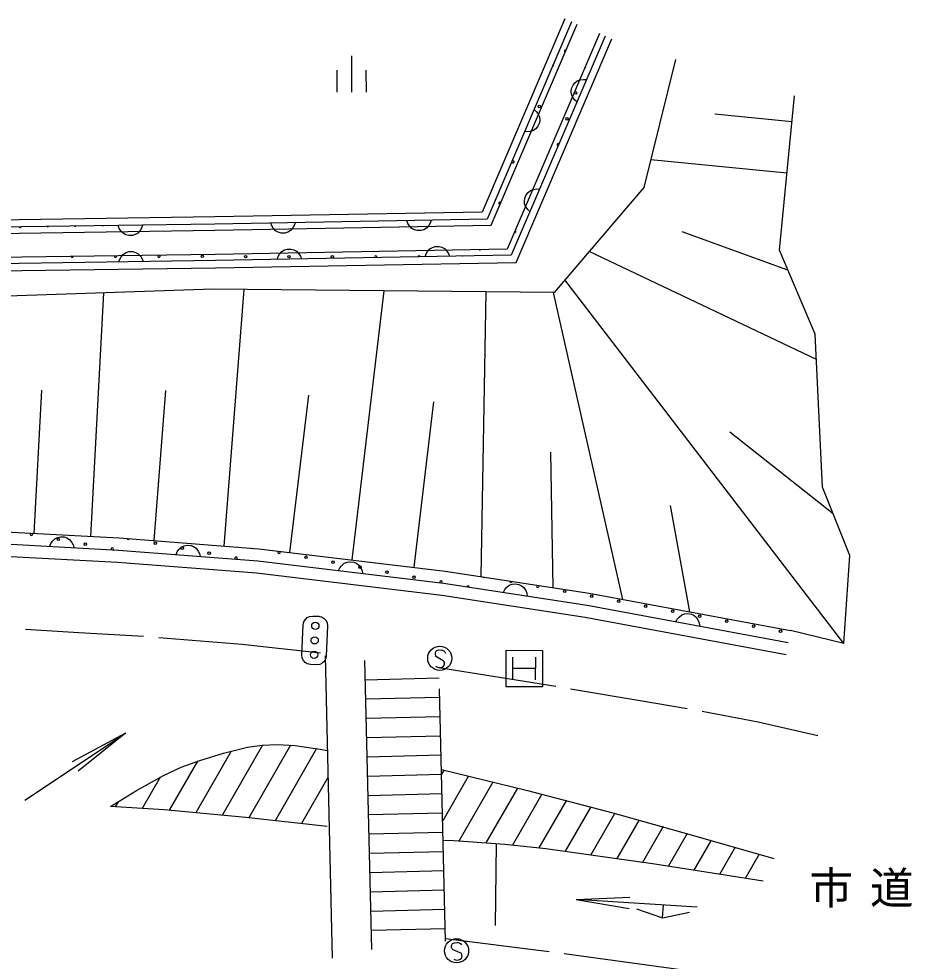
# Model space of a CAD drawing. Units: millimetres, scale not verified. Extents: x 40000 to 680000, y 20000 to 380000.
# Drawn here: x 159779 to 196626, y 277676 to 316561 of the extents above; entities that cross this region are included whole.
import ezdxf

# ---------------------------------------------------------------- set-up
doc = ezdxf.new("R2010")
doc.units = ezdxf.units.MM
doc.header["$LTSCALE"] = 1000
doc.layers.add('M-BGD', color=7, linetype='Continuous', lineweight=25)
doc.layers.add('M-STR-STRC', color=7, linetype='Continuous', lineweight=25)
doc.styles.add('ＭＳ ゴシック', font='')
doc.styles.get('ＭＳ ゴシック').set_extended_font_data('MS Gothic')

msp = doc.modelspace()

# ---------------------------------------------------------------- linework, layer by layer
at = {"layer": 'M-BGD'}
for p, q in [((182301, 316561), (178895, 308587)), ((182577, 316443), (179095, 308290)), ((179261, 308043), (182807, 316344)), ((183727, 315952), (179926, 307055)), ((183957, 315853), (180093, 306808)), ((180292, 306512), (184233, 315736)), ((173497, 315036), (173500, 313536)), ((186863, 314890), (185560, 309604)), ((172898, 314439), (172900, 313539)), ((174098, 314441), (174100, 313541)), ((182576, 313685), (182637, 313827)), ((182637, 313827), (182715, 313922)), ((182715, 313922), (182814, 313999)), ((182814, 313999), (182953, 314046)), ((182953, 314046), (183067, 314063)), ((183067, 314063), (183187, 314052)), ((182562, 313563), (182576, 313685)), ((182574, 313438), (182562, 313563)), ((182638, 313308), (182574, 313438)), ((182704, 313214), (182638, 313308)), ((182794, 313132), (182704, 313214)), ((191148, 307017), (191773, 313378)), ((181032, 312826), (181122, 312744)), ((181122, 312744), (181189, 312651)), ((181189, 312651), (181252, 312520)), ((181250, 312274), (181189, 312131)), ((181264, 312396), (181250, 312274)), ((181252, 312520), (181264, 312396)), ((191669, 312318), (188482, 312631)), ((180760, 311896), (180640, 311907)), ((180873, 311913), (180760, 311896)), ((181013, 311959), (180873, 311913)), ((181111, 312037), (181013, 311959)), ((181189, 312131), (181111, 312037)), ((191461, 310197), (185842, 310749)), ((180882, 309477), (181021, 309523)), ((181021, 309523), (181135, 309540)), ((181135, 309540), (181255, 309529)), ((185560, 309604), (181854, 305273)), ((180630, 309040), (180644, 309162)), ((180644, 309162), (180705, 309305)), ((180705, 309305), (180783, 309399)), ((180783, 309399), (180882, 309477)), ((180642, 308916), (180630, 309040)), ((180706, 308785), (180642, 308916)), ((180772, 308692), (180706, 308785)), ((167857, 308389), (146973, 308084)), ((178895, 308587), (167857, 308389)), ((180862, 308610), (180772, 308692)), ((167862, 308089), (146981, 307784)), ((163921, 307916), (163881, 308031)), ((164881, 308045), (164843, 307930)), ((179095, 308290), (167862, 308089)), ((167866, 307839), (179261, 308043)), ((170210, 308016), (170170, 308130)), ((170271, 307919), (170210, 308016)), ((171132, 308032), (171074, 307934)), ((171170, 308148), (171132, 308032)), ((175826, 308117), (175787, 308231)), ((175888, 308020), (175826, 308117)), ((175987, 307912), (175888, 308020)), ((176690, 308035), (176597, 307923)), ((176748, 308133), (176690, 308035)), ((176786, 308249), (176748, 308133)), ((146986, 307534), (167866, 307839)), ((163982, 307819), (163921, 307916)), ((164081, 307711), (163982, 307819)), ((164192, 307653), (164081, 307711)), ((164310, 307619), (164192, 307653)), ((164465, 307621), (164310, 307619)), ((164582, 307658), (164465, 307621)), ((164691, 307720), (164582, 307658)), ((164784, 307831), (164691, 307720)), ((164843, 307930), (164784, 307831)), ((170371, 307811), (170271, 307919)), ((170482, 307753), (170371, 307811)), ((170600, 307720), (170482, 307753)), ((170755, 307723), (170600, 307720)), ((170872, 307760), (170755, 307723)), ((170981, 307822), (170872, 307760)), ((171074, 307934), (170981, 307822)), ((176098, 307854), (175987, 307912)), ((176216, 307821), (176098, 307854)), ((176371, 307824), (176216, 307821)), ((176488, 307861), (176371, 307824)), ((176597, 307923), (176488, 307861)), ((191502, 306186), (187141, 307767)), ((167880, 306839), (147010, 306534)), ((164003, 306745), (164096, 306856)), ((164096, 306856), (164205, 306918)), ((164205, 306918), (164322, 306954)), ((164322, 306954), (164477, 306957)), ((164477, 306957), (164595, 306923)), ((164595, 306923), (164706, 306865)), ((164706, 306865), (164805, 306756)), ((179926, 307055), (167880, 306839)), ((180093, 306808), (167884, 306589)), ((170474, 306750), (170532, 306849)), ((170532, 306849), (170625, 306961)), ((170625, 306961), (170734, 307023)), ((170734, 307023), (170851, 307060)), ((170851, 307060), (171006, 307062)), ((171006, 307062), (171124, 307030)), ((171124, 307030), (171235, 306972)), ((171235, 306972), (171334, 306863)), ((171334, 306863), (171396, 306767)), ((176540, 306744), (176578, 306860)), ((176578, 306860), (176637, 306958)), ((176637, 306958), (176730, 307070)), ((176730, 307070), (176839, 307132)), ((176839, 307132), (176955, 307169)), ((176955, 307169), (177110, 307172)), ((177110, 307172), (177228, 307139)), ((177228, 307139), (177340, 307081)), ((177340, 307081), (177439, 306973)), ((177439, 306973), (177501, 306876)), ((177501, 306876), (177540, 306762)), ((192675, 302500), (183301, 306964)), ((192626, 303553), (191148, 307017)), ((167884, 306589), (147016, 306284)), ((163906, 306531), (163944, 306646)), ((163944, 306646), (164003, 306745)), ((164805, 306756), (164866, 306660)), ((164866, 306660), (164906, 306545)), ((167889, 306289), (180292, 306512)), ((170436, 306635), (170474, 306750)), ((171396, 306767), (171436, 306653)), ((148095, 306000), (167889, 306289)), ((193807, 290791), (182304, 305798)), ((167790, 305401), (147417, 304707)), ((162748, 295203), (163290, 305248)), ((181854, 305273), (167790, 305401)), ((168242, 294803), (169069, 305389)), ((173523, 294233), (174845, 305337)), ((178849, 293547), (179056, 305298)), ((184690, 292602), (181837, 305273)), ((192922, 297235), (192626, 303553)), ((160405, 295330), (160724, 301233)), ((165360, 295028), (165844, 301219)), ((170963, 294538), (171736, 301031)), ((176083, 293928), (176896, 300759)), ((193363, 296136), (189101, 299512)), ((181821, 293088), (181718, 298676)), ((194053, 294419), (192922, 297235)), ((187457, 292089), (186657, 296484)), ((159234, 295393), (163919, 295140)), ((161262, 295106), (161375, 295160)), ((161375, 295160), (161495, 295188)), ((161495, 295188), (161649, 295180)), ((161649, 295180), (161765, 295139)), ((161765, 295139), (161871, 295073)), ((163919, 295140), (169683, 294690)), ((159212, 294893), (163887, 294641)), ((161050, 294794), (161096, 294907)), ((161096, 294907), (161161, 295001)), ((161161, 295001), (161262, 295106)), ((161871, 295073), (161963, 294958)), ((161963, 294958), (162017, 294857)), ((162017, 294857), (162049, 294740)), ((166378, 294660), (166481, 294762)), ((166481, 294762), (166596, 294813)), ((166596, 294813), (166716, 294839)), ((166716, 294839), (166870, 294827)), ((166870, 294827), (166985, 294783)), ((166985, 294783), (167090, 294715)), ((159191, 294394), (163854, 294142)), ((163887, 294641), (169634, 294192)), ((166262, 294456), (166311, 294567)), ((166311, 294567), (166378, 294660)), ((167090, 294715), (167178, 294597)), ((167178, 294597), (167230, 294495)), ((167230, 294495), (167259, 294378)), ((169683, 294690), (177363, 293776)), ((193807, 290791), (194053, 294419)), ((163854, 294142), (169585, 293695)), ((169634, 294192), (177296, 293281)), ((173022, 293905), (173093, 293995)), ((173093, 293995), (173200, 294093)), ((173200, 294093), (173316, 294139)), ((173316, 294139), (173437, 294160)), ((173437, 294160), (173591, 294142)), ((173591, 294142), (173704, 294093)), ((173704, 294093), (173806, 294021)), ((173806, 294021), (173890, 293900)), ((169585, 293695), (177228, 292785)), ((172968, 293796), (173022, 293905)), ((173890, 293900), (173938, 293796)), ((173938, 293796), (173961, 293677)), ((177363, 293776), (183306, 292858)), ((177296, 293281), (183223, 292365)), ((180007, 293188), (180125, 293231)), ((180125, 293231), (180246, 293247)), ((180246, 293247), (180399, 293224)), ((180399, 293224), (180510, 293171)), ((179765, 292899), (179822, 293007)), ((179822, 293007), (179896, 293094)), ((179896, 293094), (180007, 293188)), ((180510, 293171), (180610, 293095)), ((180610, 293095), (180689, 292972)), ((180689, 292972), (180734, 292866)), ((180734, 292866), (180753, 292747)), ((183306, 292858), (191608, 291319)), ((177228, 292785), (183139, 291872)), ((183223, 292365), (191517, 290828)), ((171510, 291561), (171535, 291685)), ((171535, 291685), (171584, 291768)), ((171584, 291768), (171673, 291854)), ((171673, 291854), (171765, 291900)), ((171765, 291900), (171901, 291919)), ((171901, 291919), (172151, 291908)), ((172151, 291908), (172284, 291877)), ((172284, 291877), (172372, 291823)), ((172372, 291823), (172453, 291734)), ((172453, 291734), (172499, 291637)), ((172499, 291637), (172509, 291516)), ((183139, 291872), (191426, 290336)), ((186878, 291688), (186939, 291793)), ((186939, 291793), (187015, 291878)), ((187015, 291878), (187129, 291969)), ((187129, 291969), (187248, 292008)), ((187248, 292008), (187370, 292021)), ((187370, 292021), (187522, 291993)), ((187522, 291993), (187631, 291937)), ((187631, 291937), (187729, 291858)), ((187729, 291858), (187804, 291732)), ((187804, 291732), (187846, 291625)), ((162248, 291224), (160059, 291357)), ((171454, 290312), (171510, 291561)), ((172509, 291516), (172453, 290267)), ((187846, 291625), (187862, 291505)), ((193807, 290791), (191608, 291319)), ((164920, 291075), (162248, 291224)), ((168986, 290738), (165547, 291021)), ((172223, 290383), (168986, 290738)), ((176982, 290450), (177018, 290495)), ((177018, 290495), (177095, 290517)), ((177095, 290517), (177210, 290516)), ((177210, 290516), (177260, 290508)), ((177260, 290508), (177308, 290485)), ((177308, 290485), (177347, 290447)), ((179875, 289003), (179880, 290503)), ((179880, 290503), (181380, 290498)), ((181380, 290498), (181375, 288998)), ((171468, 290186), (171454, 290312)), ((171514, 290089), (171468, 290186)), ((171590, 290006), (171514, 290089)), ((172427, 290143), (172383, 290055)), ((172453, 290267), (172427, 290143)), ((176959, 290343), (176964, 290403)), ((176978, 290280), (176959, 290343)), ((176964, 290403), (176982, 290450)), ((177008, 290235), (176978, 290280)), ((177279, 290075), (177008, 290235)), ((177347, 290447), (177382, 290390)), ((180158, 289283), (180160, 290221)), ((181095, 289280), (181098, 290218)), ((171678, 289952), (171590, 290006)), ((171812, 289921), (171678, 289952)), ((172062, 289910), (171812, 289921)), ((172197, 289923), (172062, 289910)), ((172290, 289974), (172197, 289923)), ((172383, 290055), (172290, 289974)), ((176985, 289853), (177012, 289823)), ((177012, 289823), (177049, 289805)), ((177049, 289805), (177102, 289794)), ((177102, 289794), (177179, 289794)), ((181929, 289011), (177106, 289777)), ((177179, 289794), (177244, 289811)), ((177244, 289811), (177300, 289848)), ((177314, 290048), (177279, 290075)), ((177300, 289848), (177333, 289902)), ((177333, 289997), (177314, 290048)), ((177336, 289960), (177333, 289997)), ((177333, 289902), (177336, 289960)), ((181096, 289749), (180159, 289752)), ((181375, 288998), (179875, 289003)), ((185326, 288435), (182540, 288902)), ((187351, 288085), (185326, 288435)), ((190275, 287543), (187971, 287974)), ((192741, 286978), (190275, 287543)), ((177381, 278615), (181649, 278074)), ((177669, 278405), (177743, 278437)), ((177743, 278437), (177857, 278451)), ((177857, 278451), (177907, 278450)), ((177907, 278450), (177957, 278433)), ((177957, 278433), (178002, 278401)), ((177628, 278307), (177639, 278356)), ((177630, 278246), (177628, 278307)), ((177658, 278187), (177630, 278246)), ((177639, 278356), (177669, 278405)), ((177693, 278146), (177658, 278187)), ((177983, 278023), (177693, 278146)), ((178002, 278401), (178043, 278348)), ((177721, 277764), (177752, 277738)), ((177752, 277738), (177791, 277725)), ((177791, 277725), (177845, 277721)), ((177845, 277721), (177922, 277731)), ((177922, 277731), (177984, 277756)), ((178021, 278001), (177983, 278023)), ((177984, 277756), (178034, 277801)), ((178047, 277953), (178021, 278001)), ((178034, 277801), (178059, 277859)), ((178055, 277916), (178047, 277953)), ((178059, 277859), (178055, 277916)), ((182267, 277989), (187082, 277326))]:
    msp.add_line(p, q, dxfattribs=at)
for centre, radius in [((182750, 313507), 49.8), ((181248, 312944), 49.8), ((182389, 312435), 49.8), ((167345, 306758), 49.8), ((169133, 306752), 49.8), ((170922, 306747), 49.8), ((172711, 306741), 49.8), ((161408, 295089), 49.8), ((162521, 294883), 49.8), ((165405, 294924), 49.8), ((166517, 294718), 49.8), ((167630, 294512), 49.8), ((171626, 294346), 49.8), ((172739, 294140), 49.8), ((173851, 293934), 49.8), ((174964, 293728), 49.8), ((176076, 293521), 49.8), ((182297, 292943), 49.8), ((183410, 292737), 49.8), ((184522, 292531), 49.8), ((185635, 292325), 49.8), ((186747, 292119), 49.8), ((172008, 291513), 150), ((187860, 291913), 49.8), ((188972, 291706), 49.8), ((190084, 291500), 49.8), ((191197, 291294), 49.8), ((171981, 290914), 150), ((177142, 290174), 498), ((171955, 290315), 150), ((177835, 278103), 498)]:
    msp.add_circle(centre, radius, dxfattribs=at)
for centre, start, end in [((182335, 315229), 72.1054, 241.6323), ((181781, 314652), 282.4681, 31.2693), ((183112, 314579), 279.0813, 34.6573), ((182028, 311362), 55.9238, 257.8133), ((180161, 310660), 162.7193, 151.0181), ((179628, 308952), 43.7087, 270.0289), ((159844, 308003), 220.1785, 321.4929), ((160975, 308025), 228.8319, 312.8396), ((162106, 308047), 239.292, 302.3795), ((163237, 308069), 254.8607, 286.8108), ((180228, 307790), 260.5178, 53.2208), ((165556, 306764), 125.327, 56.3448), ((178794, 307079), 245.1604, 296.8969), ((161978, 306775), 207.8123, 333.8595), ((163767, 306769), 170.1576, 11.5143), ((174500, 306735), 327.0797, 214.9784), ((176289, 306730), 12.6616, 169.3965), ((178078, 306724), 75.1263, 106.9318), ((160296, 295296), 123.4254, 50.3981), ((164293, 295130), 198.0796, 332.9919), ((163633, 294677), 330.4263, 203.3968), ((169401, 294758), 243.856, 287.2156), ((170514, 294552), 122.1451, 44.2828), ((168742, 294305), 295.3145, 235.7579), ((177189, 293315), 327.5577, 198.8698), ((178960, 293562), 211.478, 310.9604), ((180073, 293356), 169.1397, 353.2987), ((181185, 293150), 125.2625, 37.1759), ((178301, 293109), 10.317, 152.1217)]:
    msp.add_arc(centre, 49.8, start, end, dxfattribs=at)
at = {"layer": 'M-STR-STRC'}
for p, q in [((172409, 290279), (172705, 277800)), ((174338, 278153), (174044, 290088)), ((174064, 289292), (177121, 289368)), ((174084, 288497), (177141, 288572)), ((177383, 278498), (177133, 288909)), ((174103, 287701), (177161, 287776)), ((160021, 284317), (164181, 287090)), ((164181, 287090), (161973, 285895)), ((164181, 287090), (162228, 285512)), ((174123, 286905), (177180, 286981)), ((169835, 286594), (168180, 283713)), ((169213, 286501), (169814, 286592)), ((170989, 286596), (169265, 283595)), ((169814, 286592), (170428, 286623)), ((170428, 286623), (171171, 286578)), ((168540, 286347), (167087, 283819)), ((167240, 285961), (168217, 286260)), ((168217, 286260), (169213, 286501)), ((172058, 286449), (170348, 283472)), ((171171, 286578), (171925, 286471)), ((171925, 286471), (172203, 286423)), ((172203, 286423), (172491, 286372)), ((167146, 285929), (165984, 283907)), ((166476, 285675), (167240, 285961)), ((174142, 286110), (177200, 286185)), ((165744, 285337), (166476, 285675)), ((177213, 285592), (180754, 284722)), ((177318, 285567), (177217, 285392)), ((164634, 284721), (165744, 285337)), ((165615, 285272), (164872, 283979)), ((172528, 285260), (171432, 283352)), ((174162, 285314), (177219, 285389)), ((178319, 285302), (177264, 283465)), ((179335, 285062), (177933, 282622)), ((163558, 284054), (164634, 284721)), ((180348, 284818), (179046, 282553)), ((180754, 284722), (184281, 283793)), ((163878, 284256), (163756, 284043)), ((174181, 284518), (177239, 284594)), ((181358, 284569), (180147, 282462)), ((182364, 284313), (181234, 282346)), ((164665, 283991), (163557, 284054)), ((165773, 283921), (164665, 283991)), ((169146, 283608), (165773, 283921)), ((183366, 284050), (182310, 282212)), ((172503, 283237), (169146, 283608)), ((174201, 283723), (177258, 283798)), ((184365, 283781), (183379, 282064)), ((184281, 283793), (187601, 282866)), ((185362, 283508), (184443, 281909)), ((186355, 283230), (185505, 281750)), ((174221, 282927), (177278, 283002)), ((187347, 282949), (186565, 281588)), ((187601, 282866), (190915, 281916)), ((177701, 282635), (177283, 282657)), ((178119, 282612), (177701, 282635)), ((179819, 282492), (178119, 282612)), ((179471, 282522), (179425, 279149)), ((181518, 282313), (179819, 282492)), ((186009, 281674), (181518, 282313)), ((188337, 282664), (187625, 281425)), ((189326, 282378), (188683, 281259)), ((174240, 282131), (177298, 282207)), ((190314, 282090), (189741, 281093)), ((190478, 280977), (186009, 281674)), ((174260, 281336), (177317, 281411)), ((174279, 280540), (177337, 280615)), ((182774, 280226), (184984, 280313)), ((187763, 279902), (182774, 280226)), ((182774, 280226), (184954, 279854)), ((186332, 279464), (186366, 279993)), ((174299, 279744), (177356, 279820)), ((185254, 279835), (186332, 279464)), ((186332, 279464), (187449, 279692)), ((174318, 278949), (177376, 279024))]:
    msp.add_line(p, q, dxfattribs=at)

# ---------------------------------------------------------------- texts
at = {"layer": 'M-BGD', "insert": (192386, 279889), "char_height": 1320, "attachment_point": 7, "style": 'ＭＳ ゴシック'}
msp.add_mtext('\\T1.39;市道', dxfattribs=at)

doc.saveas('drawing.dxf')
